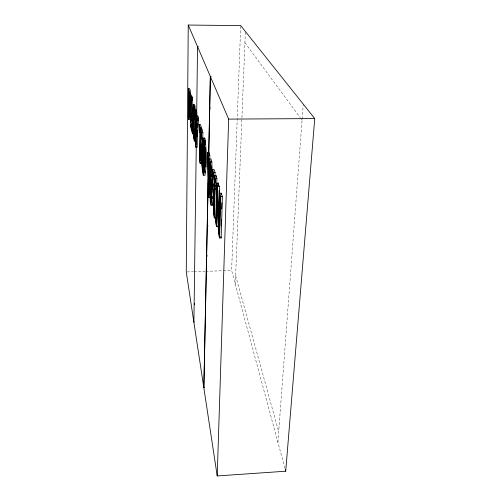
<?xml version="1.0" encoding="UTF-8"?>
<svg xmlns="http://www.w3.org/2000/svg" width="501" height="501" viewBox="0 0 501 501"><rect width="100%" height="100%" fill="white"/><g stroke="black" fill="none" stroke-linecap="round" stroke-linejoin="round"><path stroke-width="0.38" stroke-dasharray="2.5 1.88" d="M207.282 256.581L207.32 255.015M207.921 226.84L207.953 225.275M209.787 139.19L209.856 136.065M210.42 109.456L210.508 105.542M284.912 468.247L231.619 270.465L240.68 26.378M235.307 284.155L245.371 31.45M277.905 442.239L303.199 104.916M187.036 271.93L193.298 271.724M194.075 271.699L205.028 271.342M205.811 271.317L231.619 270.465M244.926 42.685L300.199 117.647M300.663 118.28L302.059 120.171M235.645 275.75L278.694 431.699"/><path stroke-width="0.75" d="M208.172 182.759L203.876 388.087L217.209 475.95L285.714 471.216L314.741 118.58L240.705 25.595L188.244 25.05L186.259 271.955L193.856 322.049L194.382 322.03M191.119 98.246L190.43 91.301L189.616 88.633L188.545 88.633L188.295 117.779L188.733 119.476L189.798 119.47L189.879 111.141M189.81 103.745L188.739 103.751L188.62 117.372L188.658 90.725L189.691 95.184A6.983 0.526 89.3 0 1 189.929 99.686L190.036 106.657L189.447 111.673L189.027 108.78L190.098 108.773M188.733 119.476L188.852 105.849C190.236 112.161 190.036 94.821 188.827 93.637L188.89 101.972L188.94 95.741C189.779 96.568 190.123 110.477 188.739 103.751M189.61 103.688L189.629 102.16M189.685 117.366L189.741 111.31M189.898 108.874L189.91 107.358M190.706 95.879L190.449 122L191.658 126.578L191.632 128.87L190.424 124.254L190.411 125.914L191.758 131.087L191.814 125.413L190.599 120.841L190.825 98.052L190.825 119.332L190.962 119.833L192.065 119.827L192.309 97.495L191.814 95.879L190.706 95.879L191.188 97.495L190.962 119.833M192.584 124.098L191.695 120.835L191.777 113.239M192.065 119.827L191.996 113.226M192.133 100.269L192.146 98.747M195.979 147.319L196.148 134.243L197.356 118.18L196.699 115.988L197.914 115.981L198.584 118.173L197.35 134.23L197.169 147.307L195.979 147.319L195.428 145.209L195.553 135.74L195.841 144.939L195.997 133.191L197.05 119.094L196.774 118.167L195.64 133.516L194.933 110.063L196.116 110.063L196.749 112.143L196.887 116.677M196.254 146.712L193.9 322.337L203.819 387.711L204.421 387.68M196.661 116.27L197.538 46.668L188.244 25.05M194.62 304.821L194.638 303.255M197.143 136.848L197.419 130.216M199.235 124.499L200.243 127.88L201.521 127.868L200.494 124.486L199.235 124.499L199.141 130.893L199.699 132.809L199.385 127.004L200.037 129.202L199.542 161.028L200.162 163.401L201.421 163.382L201.834 138.37M200.243 127.88L200.012 160.852L200.519 128.788L201.797 128.782L202.861 132.283L202.748 138.852L201.452 138.865L200.87 136.854L200.901 134.919L201.302 136.272L201.346 133.623L200.669 131.343L200.162 163.401M201.151 150.469L201.177 148.91M201.452 138.865L201.559 132.289L200.519 128.788M201.27 160.84L201.465 149.11M201.771 130.341L201.797 128.782M203.926 140.199C204.915 151.872 205.679 163.959 203.569 175.5L203.249 175.381C200.964 163.063 201.108 150.012 202.855 137.631L203.631 138.746L204.295 155.517L203.995 166.971L203.231 170.509L202.542 166.99L202.166 157.865L202.341 148.089L203.043 142.585C202.573 150.97 201.327 160.683 203.425 168.33C205.022 158.961 203.512 149.43 203.4 140.067L203.093 139.604L202.817 139.885C201.502 150.907 201.158 162.437 203.256 173.365L203.55 173.396C205.51 162.493 204.383 151.208 203.926 140.199L205.266 140.186C206.268 151.853 207.045 163.952 204.89 175.475L204.558 175.363M189.954 103.538L189.422 109.944L189.027 108.78M204.934 140.756L204.972 138.733L204.176 137.618M205.266 140.186L205.435 144.081M203.819 387.711L208.159 179.659M208.698 153.845L210.314 76.409L197.588 46.793L198.208 46.8L197.538 46.668M208.773 153.876L210.389 76.584L211.121 76.584L210.314 76.409M218.185 225.012L218.142 226.565L216.601 226.609L215.674 223.045L216.895 178.538L215.969 175.475L214.447 175.5L214.39 177.749L215.042 179.94L214.967 182.99L214.315 180.78L213.482 214.622L214.365 218.01L215.868 217.979M214.835 188.27L215.092 189.178L216.62 189.146L216.357 188.244L214.835 188.27L214.165 214.885L213.789 213.439L214.522 183.898L215.167 186.134L216.701 186.109M214.365 218.01L215.092 189.178M215.167 186.134L215.361 178.563L214.447 175.5M215.68 186.904L215.718 185.37M215.931 176.972L215.969 175.475M215.918 188.533L216 185.426M216.601 226.609L216.952 202.354L216.394 223.383L215.994 221.862L216.87 188.583L218.467 233.792L219.563 237.988L221.148 237.944L222.381 196.605L221.336 193.167L219.726 193.198L218.962 220.246L217.453 185.57L219.025 185.539L219.35 186.623L219.689 195.997M218.217 185.389L218.279 183.084L216.714 183.109L218.693 232.163L219.344 234.637L220.39 198.014L219.952 196.53L219.012 229.658L217.453 185.57M219.563 237.988L220.753 196.636L219.726 193.198M221.292 194.707L221.336 193.167M221.179 226.026L221.367 219.795M221.686 208.886L221.874 202.655M217.209 475.95L228.663 119.106L210.389 76.584M205.717 167.09L205.717 147.601M193.674 128.625L192.547 128.638L192.397 131.782L192.422 125.764L193.668 130.385L193.812 139.002L194.363 141.107L195.522 141.094L194.927 106.124L194.394 104.377L193.236 104.377L192.44 121.605L193.749 126.39L193.449 109.262L192.979 119.326L193.135 119.883L193.392 114.435L193.555 123.866L192.666 120.628L193.323 106.5L194.169 138.539L193.793 129.033L192.34 123.678L191.964 131.882L192.478 133.867L193.605 133.855L193.793 129.978M192.478 133.867L192.547 128.638M196.699 115.988L195.684 129.772L195.177 112.763L195.753 124.304L195.553 112.149L194.933 110.063M197.644 127.248L197.926 123.54M198.158 120.572L198.271 119.088M210.552 195.922L210.433 197.444L209.023 197.475L210.169 182.245L209.825 162.305L210.188 163.533L210.783 198.371L212.806 172.369L213.194 173.684L210.927 202.529L210.489 200.851L210.251 187.167L210.063 189.666L210.282 202.316L211.046 205.241L212.487 205.21L214.678 178.099M214.866 175.776L215.117 172.676L214.177 169.563L212.687 169.589L210.921 192.447L210.401 161.923L209.537 159.042L210.977 159.024L211.854 161.904L212.167 180.686M211.046 205.241L213.614 172.701L212.687 169.589M204.013 146.699L203.663 157.533L204.114 166.846M212.687 198.603L212.875 196.26M213.188 192.365L213.376 190.029M213.689 186.134L213.877 183.792M214.19 179.897L214.315 178.337M205.134 172.676L205.366 171.336M218.693 232.163L219.745 232.132M220.753 196.636L222.381 196.605M217.772 186.654L219.35 186.623M215.361 178.563L216.895 178.538M216.983 184.011L218.549 183.986L218.605 185.539M213.614 172.701L215.117 172.676M210.401 161.923L211.854 161.904M209.023 197.475L208.297 194.689L207.564 152.423L208.967 152.404L209.8 155.147L209.869 158.967M207.564 152.423L208.385 155.166L209.8 155.147M203.631 138.746L204.972 138.733M192.697 129.208L193.831 129.202M201.559 132.289L202.861 132.283M190.825 119.332L191.927 119.326M228.663 119.106L314.741 118.58M192.666 120.628L193.799 120.622M190.599 120.841L191.695 120.835M195.553 112.149L196.749 112.143M197.356 118.18L198.584 118.173M193.236 104.377L193.762 106.124L194.927 106.124M191.188 97.495L192.309 97.495M218.279 183.084L218.549 183.986M188.545 88.633L189.603 92.566L190.086 101.402M285.307 469.706L285.714 471.216M201.108 162.199L201.421 163.382M212.105 203.75L212.487 205.21M220.778 236.547L221.148 237.944M203.926 170.922L204.139 171.962M190.624 93.944L190.787 95.184M219.188 190.18L219.357 194.82M196.655 114.403L196.724 116.689M196.116 110.063L196.167 111.623M211.679 165.831L211.86 176.671M209.994 166.608L210.169 176.54M209.537 159.042L209.919 181.349L208.911 194.833L208.491 193.229L207.84 155.592L208.184 156.757L208.773 190.775L209.568 180.072L209.506 176.671L208.898 184.969L208.385 155.166M194.795 107.546L194.851 110.646M194.952 116.839L194.995 119.169M195.233 133.109L195.284 136.209M194.726 116.263L194.783 119.376M193.762 106.124L194.363 141.107"/></g></svg>
